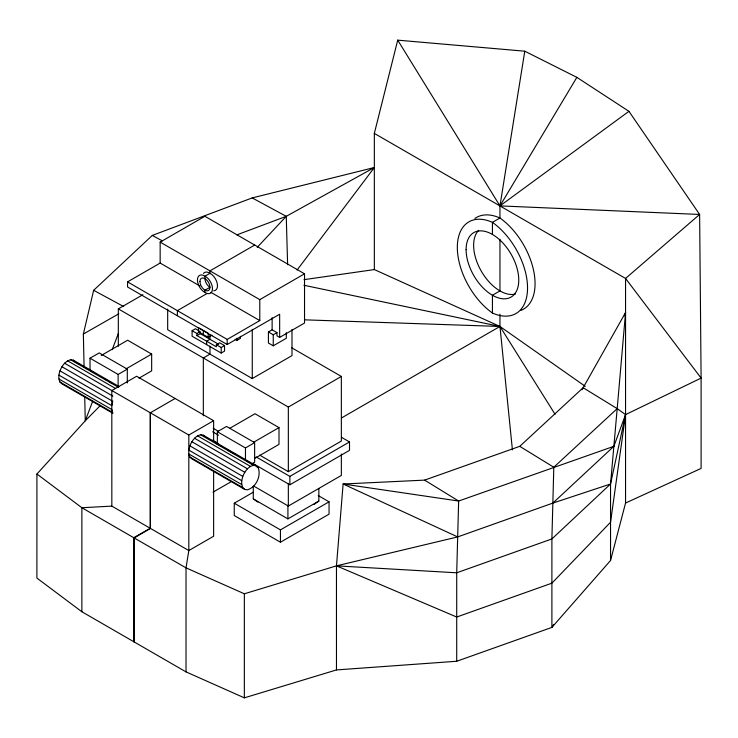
<?xml version="1.0" encoding="UTF-8"?>
<svg xmlns="http://www.w3.org/2000/svg" width="738" height="738" viewBox="0 0 738 738"><rect width="100%" height="100%" fill="white"/><g stroke="black" fill="none" stroke-linecap="round" stroke-linejoin="round"><path stroke-width="1.11" d="M100.534 405.31L85.257 420.817L36.918 474.027L36.9 578.075L81.863 611.747L186.022 671.884L244.352 697.844L336.473 669.929L456.711 661.257L551.895 627.401L610.538 560.502L625.556 503.03L625.556 278.438L699.624 214.454L628.942 111.327L576.858 77.352L524.783 51.199L397.717 40.156L374.341 133.393L374.351 269.573L499.958 326.454L585.252 386.325M81.863 611.747L81.881 507.735L36.918 474.027M90.018 369.544L90.018 358.207L99.196 352.912L127.296 369.138L127.296 382.939M118.126 386.906L118.126 374.434L127.296 369.138M213.623 471.038L213.623 536.24L188.817 550.557L186.022 567.863L186.022 671.884M213.623 441.296L213.623 420.706L136.622 376.251L111.816 390.577L111.835 506.111L188.817 550.557L188.817 435.033L64.584 363.234C60.267 368.207 57.075 375.614 59.953 382.035L61.927 383.871L112.849 413.271M217.359 444.193L217.359 431.721L226.538 426.426L254.638 442.652L254.638 462.2L251.889 463.796M245.468 460.42L245.468 447.948L254.638 442.652M492.43 234.444L492.43 222.35L499.958 218.005L499.958 205.902L524.783 51.199M133.929 641.802L134.187 537.965L150.331 528.371L150.321 412.81L175.127 398.483M582.014 389.729L625.556 312.561L617.189 408.64L553.804 467.246L551.895 538.943L551.895 627.401L553.648 624.44M610.538 560.502L610.538 483.999L617.189 408.64L583.14 387.727L519.764 446.342L424.59 480.124L343.124 484.008L336.463 565.852L336.473 669.929M397.717 40.156L499.958 205.902L699.624 214.454L701.1 378.105L625.556 414.608L610.538 522.246L551.895 583.177L456.711 617.033L336.463 565.852L244.352 593.786L186.022 567.863L133.716 537.688L133.965 641.82M610.538 483.999L552.854 503.095L457.671 536.923L336.463 565.852L456.711 572.799L551.895 538.943L610.538 483.999L625.556 414.608L617.189 408.64M84.086 367.146L83.357 334.037L93.652 290.311L152.277 235.431L252.202 197.913L374.341 167.517L297.082 270.043M112.61 402.459L111.816 405.651L58.902 375.098M189.869 445.844L188.817 450.106L241.741 480.659L241.741 484.543L242.784 487.597L244.767 489.432L247.424 489.838C256.104 487.246 261.483 475.936 258.115 467.551L256.132 465.715L203.218 435.162L200.561 434.747C195.164 435.983 191.843 441.029 189.869 445.844L242.784 476.397L241.741 480.659M624.394 315.799L625.556 312.561M552.854 503.095L613.859 446.315L625.556 414.608M92.61 401.417L85.257 420.817L84.732 396.832M112.194 349.674L118.311 333.511M242.784 476.397C244.758 471.582 248.079 466.536 253.475 465.3L256.132 465.715M576.858 77.352L499.958 205.902L628.942 111.327M257.23 247.331L286.252 216.326L374.341 167.517M64.584 363.234L67.61 360.817L70.636 359.747L73.302 360.153L119.233 386.666M314.167 504.386L318.853 501.028L318.853 488.547M200.007 286.067L160.155 263.06L160.155 242.11L204.896 216.28L304.536 273.807L304.536 323.032L279.656 337.395L276.971 335.845L276.971 332.626L272.128 329.831L268.411 331.98L268.411 343.013L273.254 345.808L286.307 338.272L286.307 332.69M279.656 337.395L279.656 314.231L227.193 344.517L127.554 286.99L127.554 281.879L160.155 263.06M118.32 346.306L118.32 308.89L142.858 294.72M254.711 245.044L209.97 270.874L209.97 273.3A9.981 5.766 60 0 1 217.23 283.429A9.981 5.766 60 0 1 213.697 290.809M207.009 293.53L177.378 310.643L177.378 315.753M101.244 355.476L127.656 340.227L151.659 354.092L151.659 370.863L138.947 378.207M126.226 368.769L151.659 354.092M192.092 330.698L196.935 333.493L196.935 335.606L216.363 346.814L216.363 344.701L219.684 342.792L224.527 345.587L224.527 351.122L221.206 353.041L192.092 336.242L192.092 330.698L195.413 328.779L199.297 331.011M196.935 333.493L200.266 331.574L200.266 333.687L218.706 344.332M196.935 335.606L200.266 333.687M160.155 242.11L259.785 299.637L304.536 273.807M198.485 327.571L198.485 331.777L208.171 337.367L211.972 335.172M127.554 281.879L227.193 339.406L259.785 320.587L259.785 299.637M216.363 344.701L221.206 347.506L224.527 345.587M235.145 339.222L237.064 340.329L240.385 338.41L240.385 336.307M268.411 331.98L273.254 334.775L276.971 332.626M167.674 309.121L167.674 329.72L252.267 378.557L291.99 355.615L291.99 329.526M188.817 435.033L213.623 420.706M229.564 428.437L254.997 413.75L279.001 427.606L279.001 444.387L254.545 458.501M118.32 308.89L288.337 407.053L341.353 376.445L341.353 441.066L288.337 471.674L259.675 455.125M253.568 442.293L279.001 427.606M212.996 492.181L230.929 481.822M341.528 417.948L499.958 326.454L499.958 314.231M318.235 495.576L329.047 501.812L329.047 514.165L280.449 542.218L234.26 515.558L234.26 503.205L253.097 492.329M256.178 456.942L289.859 476.388L349.517 441.951L349.517 450.355L289.859 484.801L253.208 463.639M253.743 486.074L288.337 506.047L341.353 475.438L341.353 453.99M253.282 486.397L253.282 498.888L287.921 518.888L318.853 501.028M234.26 503.205L280.449 529.875L329.047 501.812M83.357 334.037L118.827 313.779M133.716 537.688L150.321 528.371L150.312 412.8M625.556 503.03L701.1 468.409L701.1 378.105L625.556 278.438L374.341 133.393M236.824 234.878L286.252 216.326L287.617 264.674M613.859 446.315L458.639 501.037L343.124 484.008L457.671 536.923M303.991 279.665L374.351 269.573M111.835 506.111L81.881 507.735L134.187 537.965M304.471 319.831L499.958 326.454L555.059 414.286M303.89 285.255L499.958 326.454L512.421 449.912M252.202 197.913L286.252 216.326M152.277 235.431L162.295 240.846M93.652 290.311L123.689 306.556M210.967 292.396L259.785 320.587M291.824 347.847L341.353 376.445M199.454 328.124L202.36 329.803M341.528 437.339L349.517 441.951M213.217 428.298L218.153 431.158M90.018 358.207L118.126 374.434M217.359 431.721L245.468 447.948M212.599 431.785L218.54 435.217M212.599 440.189L218.54 443.621M77.269 363.142L79.27 364.295M86.263 368.336L88.256 369.489M91.254 371.214L93.246 372.367M105.23 379.286L107.222 380.439M109.224 381.592L111.217 382.745M215.173 442.763L217.175 443.916M219.168 445.069L221.169 446.222M228.153 450.254L231.151 451.988M233.153 453.141L235.145 454.294M247.129 461.213L249.121 462.366M251.123 463.519L254.121 465.244M256.114 466.398L258.115 467.551M70.636 359.747L118.569 387.413M200.561 434.747L253.475 465.3M67.61 360.817L115.543 388.483M197.535 435.826L250.45 466.379M194.509 438.243L247.424 468.796M61.927 366.721L112.849 396.121M191.843 441.721L244.767 472.274M59.953 370.836L112.868 401.389M58.902 378.991L111.816 409.544L112.517 411.573M241.741 484.543L188.817 453.99L189.869 457.043L191.843 458.879L244.767 489.432M59.953 382.035L112.868 412.588M189.869 457.043L242.784 487.597M519.764 446.342L553.804 467.246M424.59 480.124L458.639 501.037L456.711 572.799L456.711 661.257M253.282 498.888L257.968 502.163M203.218 435.162L204.537 436.389M73.302 360.153L75.276 361.989M499.958 239.278L499.958 290.91L492.43 295.246L492.43 313.023A55.876 32.26 60 0 0 527.541 287.949A55.876 32.26 60 0 0 492.43 222.35A55.876 32.26 60 0 0 457.329 247.414A55.876 32.26 60 0 0 492.43 313.023M289.859 476.388L289.859 484.801M288.337 407.053L288.337 471.674M288.337 483.473L288.337 506.047M287.921 505.262L287.921 518.888M280.449 529.875L280.449 542.218M273.254 334.775L273.254 345.808M272.128 317.644L272.128 329.831M252.267 329.36L252.267 378.557M244.352 593.786L244.352 697.844M237.064 338.216L237.064 340.329M227.193 339.406L227.193 344.517M221.206 347.506L221.206 353.041M209.97 335.015L209.97 339.286L206.649 341.205L206.649 344.637M209.97 346.15L209.97 354.139L203.328 357.976L203.328 415.789M208.171 337.367L208.171 333.161L203.328 330.366L203.328 334.572M204.952 292.451A9.981 5.766 60 0 1 197.433 279.979A9.981 5.766 60 0 1 204.952 276.187A9.981 5.766 60 0 1 212.479 288.669A9.981 5.766 60 0 1 204.952 292.451L204.952 290.191L209.97 287.294A7.094 4.096 60 0 1 204.952 278.613L204.952 276.187L209.97 273.3A9.981 5.766 60 0 0 203.476 273.447M515.428 294.038A37.232 21.494 60 0 1 481.342 271.252A37.232 21.494 60 0 1 478.648 230.339M521.074 310.366A55.876 32.26 60 0 0 533.353 269.352A55.876 32.26 60 0 0 499.958 218.005A55.876 32.26 60 0 0 474.903 218.476M199.943 281.51A7.094 4.096 60 0 0 207.461 290.864A7.094 4.096 60 0 0 207.461 280.837A7.094 4.096 60 0 0 199.943 281.51M466.102 249.647A37.232 21.494 60 0 0 505.595 298.779A37.232 21.494 60 0 0 505.595 246.123A37.232 21.494 60 0 0 466.102 249.647"/></g></svg>
